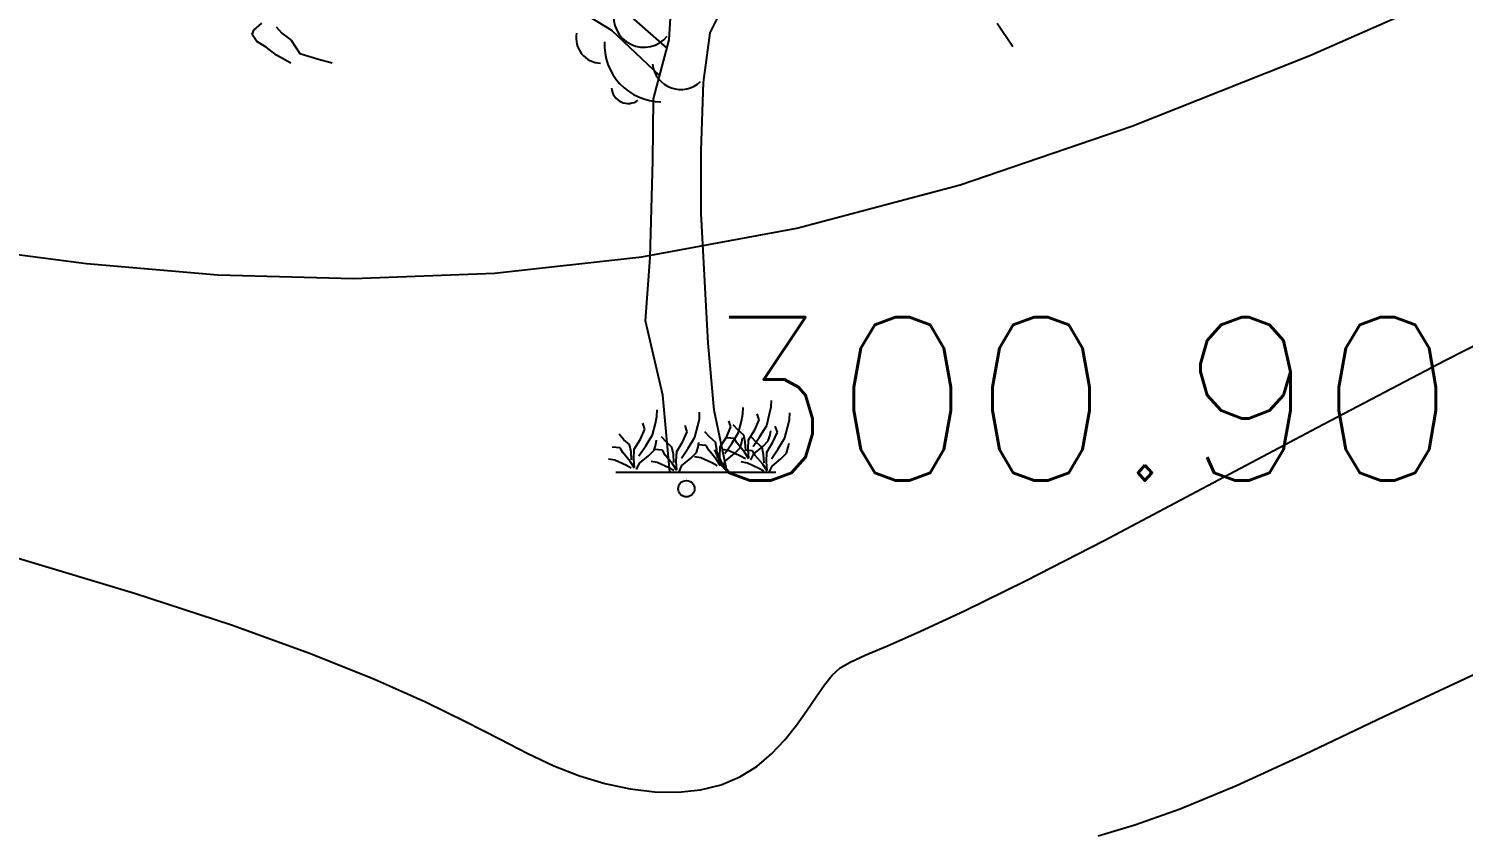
# Model space of a CAD drawing. Extents: x 524954 to 526204, y 9523489 to 9524010.
# Drawn here: x 525891.34 to 525900.13, y 9523807.52 to 9523812.44 of the extents above; entities that cross this region are included whole.
import ezdxf

# ---------------------------------------------------------------- set-up
doc = ezdxf.new("R2010")
doc.units = 0
doc.header["$PDMODE"] = 33
doc.header["$PDSIZE"] = 0.1
doc.linetypes.add('ACAD_ISO12W100', pattern=[21, 12, -3, 0, -3, 0, -3])
for name, color, linetype in [('Arbre', 34, 'ACAD_ISO12W100'), ('CN_01_00', 3, 'Continuous'), ('CN_10_00', 1, 'Continuous'), ('TopoAlt', 3, 'Continuous'), ('TOPOJIS', 7, 'Continuous')]:
    doc.layers.add(name, color=color, linetype=linetype)
doc.styles.add('Simplex 1.0', font='Simplex.shx', dxfattribs={"width": 0.99, "height": 1})

# ---------------------------------------------------------------- blocks, each defined once
blk = doc.blocks.new('TCPOINT M')
at = {"color": 0}
blk.add_point((0, 0), dxfattribs=at)
at = {"layer": 'TopoAlt', "style": 'Simplex 1.0', "width": 0.99}
blk.add_attdef('ALT', (0.15, 0.15), '', height=1, dxfattribs=at)
blk = doc.blocks.new('v088')
at = {"linetype": 'Continuous'}
for p, q in [((-0.217, 3.527), (-0.166, 4.349)), ((0.118, 3.584), (0.285, 3.923)), ((-0.685, 3.605), (-1.069, 3.839)), ((-0.234, 3.461), (-0.589, 3.774)), ((-3.609, 3.608), (-3.542, 3.663)), ((-3.426, 3.635), (-3.38, 3.583)), ((2.461, 3.664), (2.589, 3.474)), ((-3.623, 3.571), (-3.609, 3.608)), ((-3.585, 3.514), (-3.623, 3.571)), ((-3.38, 3.583), (-3.303, 3.524)), ((-3.303, 3.524), (-3.234, 3.416)), ((-0.294, 3.234), (-0.685, 3.605)), ((-0.344, 3.046), (-0.217, 3.527)), ((0.064, 3.179), (0.118, 3.584)), ((-3.509, 3.469), (-3.585, 3.514)), ((-3.423, 3.403), (-3.509, 3.469)), ((-3.306, 3.337), (-3.423, 3.403)), ((-3.234, 3.416), (-3.081, 3.37)), ((-3.081, 3.37), (-2.968, 3.339)), ((0.045, 2.625), (0.064, 3.179)), ((-0.352, 2.542), (-0.344, 3.046)), ((0.043, 2.109), (0.045, 2.625)), ((-0.373, 1.752), (-0.352, 2.542)), ((0.102, 1.053), (0.043, 2.109)), ((-0.412, 1.235), (-0.373, 1.752)), ((-0.268, 0.628), (-0.412, 1.235)), ((0.151, 0.506), (0.102, 1.053)), ((-0.213, 0), (-0.268, 0.628)), ((-0.317, 0.454), (-0.315, 0.507)), ((0.029, 0.435), (0.031, 0.488)), ((0.256, 0), (0.151, 0.506)), ((0.373, 0.416), (0.385, 0.474)), ((0.385, 0.474), (0.387, 0.526)), ((0.517, 0.426), (0.5, 0.476)), ((0.579, 0.38), (0.603, 0.474)), ((0.603, 0.474), (0.615, 0.531)), ((0.615, 0.531), (0.618, 0.584)), ((0.765, 0.43), (0.767, 0.483)), ((-0.416, 0.349), (-0.433, 0.399)), ((-0.353, 0.303), (-0.329, 0.397)), ((-0.329, 0.397), (-0.317, 0.454)), ((-0.07, 0.329), (-0.087, 0.38)), ((-0.007, 0.284), (0.017, 0.377)), ((0.017, 0.377), (0.029, 0.435)), ((0.25, 0.286), (0.286, 0.368)), ((0.286, 0.368), (0.269, 0.418)), ((0.346, 0.341), (0.305, 0.385)), ((0.349, 0.322), (0.373, 0.416)), ((0.481, 0.344), (0.517, 0.426)), ((0.524, 0.291), (0.579, 0.38)), ((0.666, 0.325), (0.649, 0.375)), ((0.728, 0.279), (0.752, 0.373)), ((0.752, 0.373), (0.765, 0.43)), ((-0.587, 0.264), (-0.627, 0.308)), ((-0.541, 0.224), (-0.587, 0.264)), ((-0.502, 0.188), (-0.452, 0.267)), ((-0.452, 0.267), (-0.416, 0.349)), ((-0.409, 0.214), (-0.353, 0.303)), ((-0.327, 0.226), (-0.32, 0.26)), ((-0.24, 0.245), (-0.281, 0.288)), ((-0.195, 0.204), (-0.24, 0.245)), ((-0.156, 0.168), (-0.106, 0.248)), ((-0.106, 0.248), (-0.07, 0.329)), ((-0.063, 0.195), (-0.007, 0.284)), ((0.019, 0.207), (0.026, 0.24)), ((0.115, 0.284), (0.075, 0.327)), ((0.161, 0.243), (0.115, 0.284)), ((0.173, 0.185), (0.161, 0.243)), ((0.2, 0.207), (0.25, 0.286)), ((0.315, 0.274), (0.25, 0.279)), ((0.293, 0.233), (0.349, 0.322)), ((0.337, 0.236), (0.315, 0.274)), ((0.397, 0.163), (0.337, 0.236)), ((0.392, 0.301), (0.346, 0.341)), ((0.361, 0.197), (0.375, 0.245)), ((0.375, 0.245), (0.382, 0.279)), ((0.404, 0.243), (0.392, 0.301)), ((0.409, 0.175), (0.404, 0.243)), ((0.428, 0.183), (0.43, 0.264)), ((0.43, 0.264), (0.481, 0.344)), ((0.495, 0.24), (0.454, 0.284)), ((0.469, 0.209), (0.524, 0.291)), ((0.541, 0.2), (0.495, 0.24)), ((0.546, 0.209), (0.591, 0.255)), ((0.579, 0.163), (0.63, 0.243)), ((0.591, 0.255), (0.606, 0.303)), ((0.606, 0.303), (0.613, 0.337)), ((0.63, 0.243), (0.666, 0.325)), ((0.673, 0.19), (0.728, 0.279)), ((0.755, 0.202), (0.762, 0.236)), ((-0.618, 0.197), (-0.683, 0.202)), ((-0.596, 0.159), (-0.618, 0.197)), ((-0.536, 0.087), (-0.596, 0.159)), ((-0.529, 0.166), (-0.541, 0.224)), ((-0.524, 0.099), (-0.529, 0.166)), ((-0.505, 0.106), (-0.502, 0.188)), ((-0.464, 0.132), (-0.409, 0.214)), ((-0.459, 0.072), (-0.387, 0.132)), ((-0.387, 0.132), (-0.341, 0.178)), ((-0.341, 0.178), (-0.327, 0.226)), ((-0.272, 0.178), (-0.337, 0.183)), ((-0.25, 0.139), (-0.272, 0.178)), ((-0.19, 0.067), (-0.25, 0.139)), ((-0.183, 0.147), (-0.195, 0.204)), ((-0.178, 0.079), (-0.183, 0.147)), ((-0.159, 0.087), (-0.156, 0.168)), ((-0.118, 0.113), (-0.063, 0.195)), ((-0.041, 0.113), (0.005, 0.159)), ((0.041, 0.115), (-0.01, 0.125)), ((0.005, 0.159), (0.019, 0.207)), ((0.084, 0.216), (0.019, 0.221)), ((0.106, 0.178), (0.084, 0.216)), ((0.166, 0.106), (0.106, 0.178)), ((0.178, 0.118), (0.173, 0.185)), ((0.197, 0.125), (0.2, 0.207)), ((0.202, 0.055), (0.197, 0.125)), ((0.272, 0.173), (0.221, 0.183)), ((0.238, 0.151), (0.293, 0.233)), ((0.243, 0.091), (0.315, 0.151)), ((0.365, 0.13), (0.272, 0.173)), ((0.315, 0.151), (0.361, 0.197)), ((0.406, 0.108), (0.365, 0.13)), ((0.433, 0.108), (0.397, 0.163)), ((0.464, 0.173), (0.399, 0.178)), ((0.433, 0.113), (0.428, 0.183)), ((0.45, 0.099), (0.474, 0.149)), ((0.486, 0.135), (0.464, 0.173)), ((0.474, 0.149), (0.546, 0.209)), ((0.546, 0.063), (0.486, 0.135)), ((0.553, 0.142), (0.541, 0.2)), ((0.558, 0.075), (0.553, 0.142)), ((0.577, 0.082), (0.579, 0.163)), ((0.618, 0.108), (0.673, 0.19)), ((0.695, 0.108), (0.74, 0.154)), ((0.74, 0.154), (0.755, 0.202)), ((-0.661, 0.096), (-0.712, 0.106)), ((-0.567, 0.053), (-0.661, 0.096)), ((-0.654, 0), (0.654, 0)), ((-0.527, 0.031), (-0.567, 0.053)), ((-0.5, 0.031), (-0.536, 0.087)), ((-0.5, 0.036), (-0.505, 0.106)), ((-0.483, 0.022), (-0.459, 0.072)), ((-0.315, 0.077), (-0.365, 0.087)), ((-0.221, 0.034), (-0.315, 0.077)), ((-0.18, 0.012), (-0.221, 0.034)), ((-0.154, 0.012), (-0.19, 0.067)), ((-0.154, 0.017), (-0.159, 0.087)), ((-0.137, 0.002), (-0.113, 0.053)), ((-0.113, 0.053), (-0.041, 0.113)), ((0.135, 0.072), (0.041, 0.115)), ((0.175, 0.05), (0.135, 0.072)), ((0.202, 0.05), (0.166, 0.106)), ((0.219, 0.041), (0.243, 0.091)), ((0.421, 0.072), (0.37, 0.082)), ((0.514, 0.029), (0.421, 0.072)), ((0.555, 0.007), (0.514, 0.029)), ((0.582, 0.007), (0.546, 0.063)), ((0.582, 0.012), (0.577, 0.082)), ((0.599, -0.002), (0.623, 0.048)), ((0.623, 0.048), (0.695, 0.108))]:
    blk.add_line(p, q, dxfattribs=at)
for centre, major_axis, start_param, end_param in [((-0.424, 3.713), (0.174, 0.174), 2.133893, 4.816631), ((-0.772, 3.542), (-0.145, 0.145), 0.590553, 2.325666), ((-0.28, 3.489), (0.33, 0.33), 2.307735, 3.914618), ((-0.123, 3.354), (0.164, 0.164), 2.463212, 4.701636), ((-0.553, 3.145), (0.0964, 0.0964), 2.435534, 4.557933)]:
    blk.add_ellipse(centre, major_axis=major_axis, ratio=1, start_param=start_param, end_param=end_param, dxfattribs=at)

msp = doc.modelspace()

# ---------------------------------------------------------------- linework, layer by layer
at = {"layer": 'CN_01_00', "flags": 128}
for points, elevation in [([(525890.9098, 9523811.1059), (525891.6937, 9523811.0037), (525892.498, 9523810.9355), (525893.329, 9523810.9122), (525894.1928, 9523810.9448), (525895.0957, 9523811.044), (525896.0439, 9523811.2207), (525897.0435, 9523811.4859), (525898.096, 9523811.8445), (525899.1843, 9523812.2783), (525900.2864, 9523812.7629), (525901.3804, 9523813.2743), (525902.4443, 9523813.7882), (525903.4562, 9523814.2804), (525904.3942, 9523814.7267), (525905.2363, 9523815.103), (525905.968, 9523815.3901), (525906.604, 9523815.5898), (525907.1666, 9523815.7088), (525907.6777, 9523815.7541), (525908.1597, 9523815.7324)], 301), ([(525897.8901, 9523807.5007), (525898.1132, 9523807.5679), (525898.3921, 9523807.6664), (525898.7369, 9523807.808), (525899.1551, 9523808.0002), (525899.643, 9523808.2325), (525900.1942, 9523808.4901), (525900.8023, 9523808.7581), (525901.4609, 9523809.0218), (525902.1636, 9523809.2662), (525902.904, 9523809.4765), (525903.6756, 9523809.6378), (525904.4712, 9523809.7392), (525905.2793, 9523809.7845), (525906.0875, 9523809.7817), (525906.8836, 9523809.7384), (525907.6551, 9523809.6626), (525908.3898, 9523809.5621)], 299)]:
    msp.add_lwpolyline(points, dxfattribs=dict(at, elevation=elevation))
at = {"layer": 'CN_10_00', "elevation": 300, "flags": 128}
msp.add_lwpolyline([(525891.2753, 9523809.2008), (525891.9878, 9523808.9866), (525892.5823, 9523808.7912), (525893.0669, 9523808.6156), (525893.4575, 9523808.459), (525893.7699, 9523808.3204), (525894.02, 9523808.199), (525894.2237, 9523808.0939), (525894.397, 9523808.0042), (525894.5556, 9523807.9291), (525894.7125, 9523807.8677), (525894.8689, 9523807.8206), (525895.023, 9523807.788), (525895.1729, 9523807.7705), (525895.3169, 9523807.7686), (525895.4532, 9523807.7828), (525895.5799, 9523807.8135), (525895.6953, 9523807.8613), (525895.7982, 9523807.9257), (525895.8891, 9523808.0032), (525895.9697, 9523808.089), (525896.041, 9523808.1787), (525896.1045, 9523808.2676), (525896.1616, 9523808.3513), (525896.2134, 9523808.4252), (525896.2613, 9523808.4847), (525896.3092, 9523808.528), (525896.3707, 9523808.5643), (525896.4618, 9523808.6057), (525896.5987, 9523808.6641), (525896.7975, 9523808.7515), (525897.0742, 9523808.8799), (525897.445, 9523809.0613), (525897.926, 9523809.3077), (525898.5268, 9523809.6258), (525899.2311, 9523810.0007), (525900.0161, 9523810.4122), (525900.8592, 9523810.8402)], dxfattribs=at)

# ---------------------------------------------------------------- block references
at = {"layer": 'Arbre', "xscale": 0.75, "yscale": 0.75, "zscale": 0.75}
msp.add_blockref('v088', (525895.4254, 9523809.7274, 608.75), dxfattribs=at)
at = {"layer": 'TOPOJIS'}
ref = msp.add_blockref('TCPOINT M', (525895.3677, 9523809.6252, 300.9), dxfattribs=at)
ref.add_attrib('ALT', '300.90', (525895.4177, 9523809.6752, 300.9), dxfattribs={"layer": 'TopoAlt', "height": 1, "style": 'Simplex 1.0', "width": 0.99})

doc.saveas('drawing.dxf')
